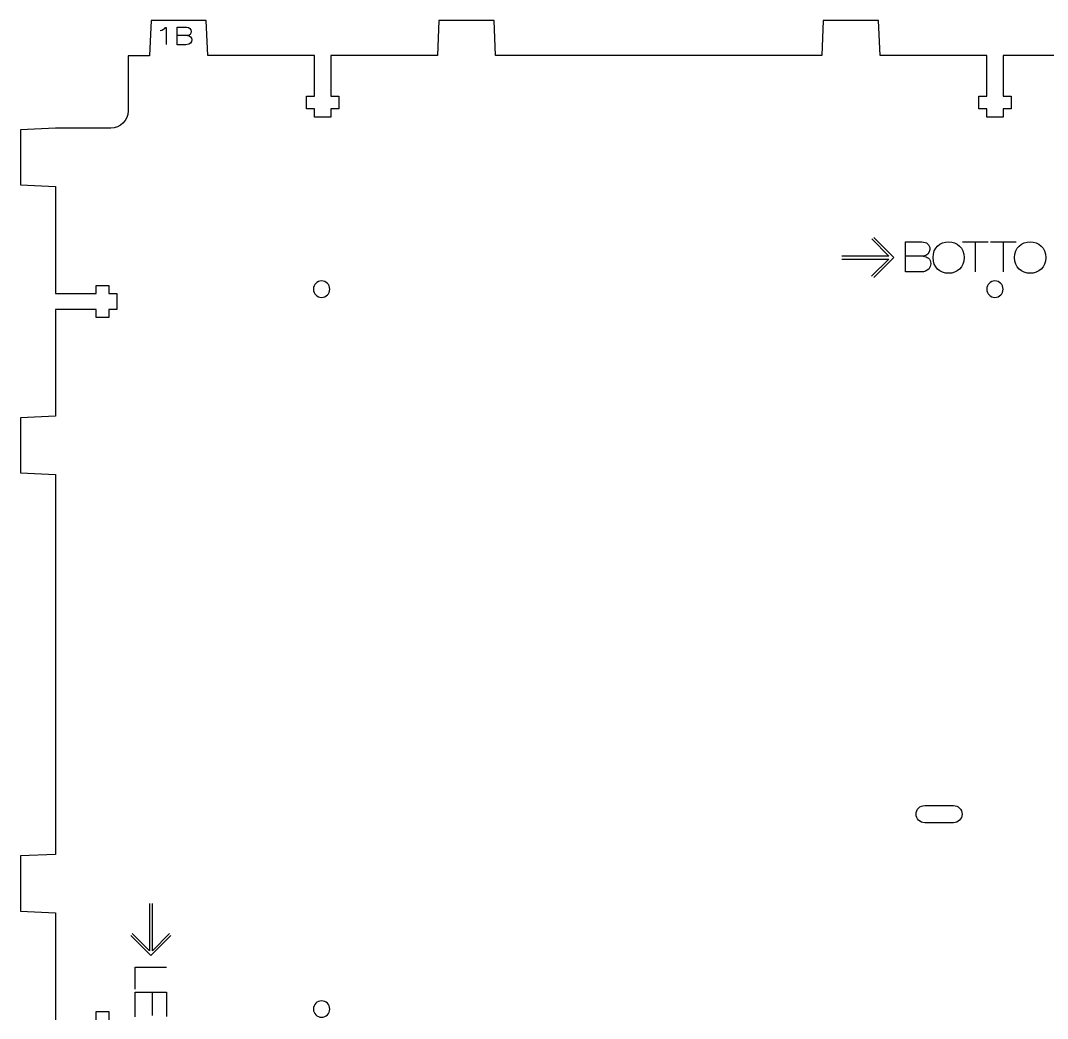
# Model space of a CAD drawing. Header units: millimetres. Extents: x -1100 to -75, y -506 to -118.
# Drawn here: x -1100.2 to -921.8, y -301.8 to -128.5 of the extents above; entities that cross this region are included whole.
import ezdxf

# ---------------------------------------------------------------- set-up
doc = ezdxf.new("R2010")
doc.units = ezdxf.units.MM
doc.layers.add('CUTS', color=1, linetype='Continuous', true_color=0xff0000)
doc.layers.add('TEXT', color=5, linetype='Continuous', true_color=0x0000ff)

msp = doc.modelspace()

# ---------------------------------------------------------------- linework, layer by layer
at = {"layer": 'CUTS', "color": 1, "lineweight": 25, "true_color": 0xff0000}
for points in [[(-910.97, -134.63), (-929.5, -134.63), (-929.5, -141.65), (-928.1, -141.65), (-928.1, -143.85), (-929.5, -143.85), (-929.5, -145.29), (-932.3, -145.29), (-932.3, -143.85), (-933.7, -143.85), (-933.7, -141.65), (-932.3, -141.65), (-932.3, -134.63), (-950.88, -134.63), (-951.13, -128.54), (-960.73, -128.54), (-960.98, -134.63), (-1017.66, -134.63), (-1017.91, -128.54), (-1027.51, -128.54), (-1027.76, -134.63), (-1046.29, -134.63), (-1046.29, -141.65), (-1044.89, -141.65), (-1044.89, -143.85), (-1046.29, -143.85), (-1046.29, -145.29), (-1049.09, -145.29), (-1049.09, -143.85), (-1050.49, -143.85), (-1050.49, -141.65), (-1049.09, -141.65), (-1049.09, -134.63), (-1067.66, -134.63), (-1067.91, -128.54), (-1077.51, -128.54), (-1077.76, -134.63), (-1077.76, -134.64), (-1081.51, -134.64), (-1081.51, -144.23)], [(-1084.51, -147.23), (-1094.09, -147.23), (-1094.09, -147.23), (-1100.18, -147.49), (-1100.18, -157.08), (-1094.09, -157.33), (-1094.09, -175.92), (-1087.07, -175.92), (-1087.07, -174.52), (-1084.87, -174.52), (-1084.87, -175.92), (-1083.43, -175.92), (-1083.43, -178.72), (-1084.87, -178.72), (-1084.87, -180.12), (-1087.07, -180.12), (-1087.07, -178.72), (-1094.09, -178.72), (-1094.09, -197.24), (-1100.18, -197.49), (-1100.18, -207.09), (-1094.09, -207.34), (-1094.09, -273.33), (-1100.18, -273.58), (-1100.18, -283.18), (-1094.09, -283.43), (-1094.09, -302)], [(-943.11, -264.82), (-938.11, -264.82)], [(-938.11, -267.82), (-943.11, -267.82), (-943.11, -267.82)], [(-1087.07, -302), (-1087.07, -300.6), (-1084.87, -300.6), (-1084.87, -302)]]:
    msp.add_lwpolyline(points, dxfattribs=at)
for points in [[(-1081.51, -144.23), (-1081.51, -145.89), (-1082.85, -147.23), (-1084.51, -147.23)], [(-1047.89, -173.75), (-1048.68, -173.75), (-1049.31, -174.38), (-1049.31, -175.17)], [(-1046.46, -175.17), (-1046.46, -174.38), (-1047.1, -173.75), (-1047.89, -173.75)], [(-930.92, -173.75), (-931.71, -173.75), (-932.34, -174.38), (-932.34, -175.17)], [(-929.49, -175.17), (-929.49, -174.38), (-930.13, -173.75), (-930.92, -173.75)], [(-1049.31, -175.17), (-1049.31, -175.96), (-1048.68, -176.6), (-1047.89, -176.6)], [(-1047.89, -176.6), (-1047.1, -176.6), (-1046.46, -175.96), (-1046.46, -175.17)], [(-932.34, -175.17), (-932.34, -175.96), (-931.71, -176.6), (-930.92, -176.6)], [(-930.92, -176.6), (-930.13, -176.6), (-929.49, -175.96), (-929.49, -175.17)], [(-944.61, -266.32), (-944.61, -265.49), (-943.94, -264.82), (-943.11, -264.82)], [(-938.11, -264.82), (-937.29, -264.82), (-936.61, -265.49), (-936.61, -266.32)], [(-943.11, -267.82), (-943.94, -267.82), (-944.61, -267.15), (-944.61, -266.32)], [(-936.61, -266.32), (-936.61, -267.15), (-937.29, -267.82), (-938.11, -267.82)], [(-1047.89, -298.73), (-1048.68, -298.73), (-1049.31, -299.37), (-1049.31, -300.16)], [(-1046.46, -300.16), (-1046.46, -299.37), (-1047.1, -298.73), (-1047.89, -298.73)], [(-1049.31, -300.16), (-1049.31, -300.95), (-1048.68, -301.58), (-1047.89, -301.58)], [(-1047.89, -301.58), (-1047.1, -301.58), (-1046.46, -300.95), (-1046.46, -300.16)]]:
    msp.add_open_spline(points, degree=3, dxfattribs=at)
at = {"layer": 'TEXT', "color": 5, "lineweight": 25, "true_color": 0x0000ff}
for points in [[(-1074.98, -129.73), (-1074.87, -129.73), (-1074.87, -132.71)], [(-1072.98, -129.71), (-1071.34, -129.71)], [(-1071.45, -132.73), (-1072.98, -132.73), (-1072.98, -129.71), (-1072.98, -129.71)], [(-1071.2, -131.15), (-1072.98, -131.14)], [(-1071.2, -131.14), (-1071.2, -131.15)], [(-952.32, -166.45), (-949.33, -169.44), (-957.5, -169.44)], [(-951.95, -166.22), (-948.47, -169.69), (-951.95, -173.17)], [(-946.46, -166.97), (-943.62, -166.97)], [(-943.81, -172.18), (-946.46, -172.18), (-946.46, -166.97), (-946.46, -166.97)], [(-936.57, -166.97), (-932.08, -166.97)], [(-934.31, -172.18), (-934.31, -166.97)], [(-931.7, -166.97), (-927.2, -166.97)], [(-929.44, -172.18), (-929.44, -166.97)], [(-943.38, -169.45), (-946.46, -169.45)], [(-943.38, -169.45), (-943.38, -169.46)], [(-957.5, -169.94), (-949.33, -169.94), (-952.33, -172.94)], [(-1077.78, -281.85), (-1077.78, -290.02), (-1080.78, -287.02)], [(-1074.29, -287.03), (-1077.28, -290.02), (-1077.28, -281.85)], [(-1074.05, -287.41), (-1077.53, -290.88), (-1081.01, -287.41)], [(-1080.25, -296.7), (-1080.25, -292.88), (-1074.81, -292.88)], [(-1080.25, -301.51), (-1080.25, -297.23), (-1074.81, -297.23), (-1074.81, -301.47)], [(-1077.34, -297.23), (-1077.34, -301.29)]]:
    msp.add_lwpolyline(points, dxfattribs=at)
for points in [[(-1075.92, -130.29), (-1075.47, -130.18), (-1075.16, -129.94), (-1074.98, -129.73)], [(-1071.34, -129.71), (-1070.86, -129.71), (-1070.53, -129.97), (-1070.53, -130.46)], [(-1070.43, -131.91), (-1070.43, -132.26), (-1070.66, -132.73), (-1071.45, -132.73)], [(-1070.53, -130.46), (-1070.53, -130.81), (-1070.84, -131.15), (-1071.2, -131.14)], [(-1071.2, -131.15), (-1070.8, -131.17), (-1070.43, -131.38), (-1070.43, -131.91)], [(-943.62, -166.97), (-942.8, -166.97), (-942.22, -167.42), (-942.22, -168.26)], [(-941.67, -169.69), (-941.67, -167.97), (-940.46, -166.97), (-938.97, -166.97)], [(-938.97, -166.97), (-937.48, -166.97), (-936.27, -167.97), (-936.27, -169.69)], [(-927.5, -169.69), (-927.5, -167.97), (-926.29, -166.97), (-924.8, -166.97)], [(-924.8, -166.97), (-923.31, -166.97), (-922.1, -167.97), (-922.1, -169.69)], [(-942.22, -168.26), (-942.22, -168.88), (-942.76, -169.46), (-943.38, -169.45)], [(-943.38, -169.46), (-942.7, -169.49), (-942.06, -169.86), (-942.06, -170.77)], [(-942.06, -170.77), (-942.06, -171.37), (-942.45, -172.18), (-943.81, -172.18)], [(-938.97, -172.42), (-940.46, -172.42), (-941.67, -171.42), (-941.67, -169.69)], [(-936.27, -169.69), (-936.27, -171.42), (-937.48, -172.42), (-938.97, -172.42)], [(-924.8, -172.42), (-926.29, -172.42), (-927.5, -171.42), (-927.5, -169.69)], [(-922.1, -169.69), (-922.1, -171.42), (-923.31, -172.42), (-924.8, -172.42)]]:
    msp.add_open_spline(points, degree=3, dxfattribs=at)

doc.saveas('drawing.dxf')
